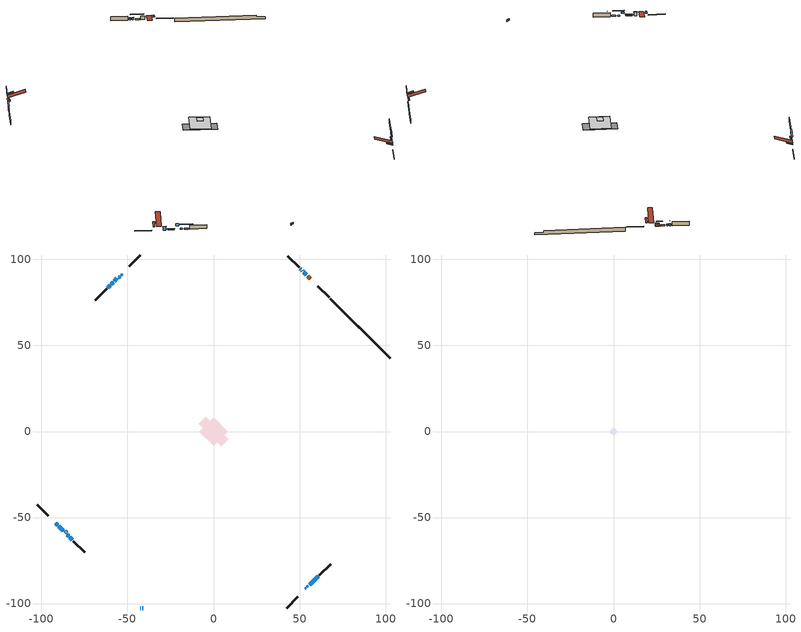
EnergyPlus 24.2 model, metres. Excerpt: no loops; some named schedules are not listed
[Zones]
conditioned space
 floor adiabatic (AdiabaticFloorConstruction): -8.23,0 0,8.23 8.23,0 0,-8.23 z0.61
 floor foundation (Slab1 construction): -8.69,4.48 -4.48,8.69 8.69,-4.48 4.48,-8.69 z-1.83
 wall outside (RimJoist1 construction): 42.49,-102.57 49.01,-96.05 / -102.57,-42.49 -96.05,-49.01 / -42.49,102.57 -49.01,96.05 / 67.14,77.92 60.62,84.44 z0.61:0.91
 wall outside (AdiabaticWallConstruction 1): 56.22,88.84 54.7,90.36 z0.61:2.64
 wall outside (AdiabaticWallConstruction): -42.49,-102.57 -42.37,-102.57 / -41.44,-102.57 -40.7,-102.57 z0.61:1.83; -91.65,-53.41 -90.53,-54.52 z0.61:2.74; -89.88,-55.18 -87.4,-57.66 z0.61:1.17; 54.04,91.02 52.53,92.53 / -56.14,88.92 -57.65,87.41 / -84.97,-60.09 -84.21,-60.84 / -83.56,-61.5 -82.05,-63.01 z0.61:1.37; 51.88,93.18 51.44,93.62 / 50.79,94.27 50.35,94.7 z0.61:1.63; -58.3,86.76 -59.38,85.68 z0.61:2.29; -60.04,85.02 -61.47,83.59 z0.61:2.08; 55.85,-89.2 60.81,-84.24 z0.61:2.69
 wall outside (Wall1 construction): 61.47,-83.59 68.03,-77.03 / -81.39,-63.67 -74.84,-70.22 / -62.13,82.93 -68.68,76.37 / 49.7,95.36 43.14,101.91 z0.61:3.05
 wall foundation (FoundationWall1 construction): 67.8,77.26,-1.83 67.8,77.26,0.61 99.09,45.96,0.61 99.09,45.96,-0.55 102.57,42.49,-0.55 102.57,42.49,-1.83
 window (WindowConstruction 7): -42.49,-102.57 -42.37,-102.57 z0.61:1.83
 window (WindowConstruction 5): -91.65,-53.41 -90.53,-54.52 z0.61:2.74
 window (WindowConstruction 6): -89.88,-55.18 -87.4,-57.66 z0.61:1.17
 window (WindowConstruction 8): -41.44,-102.57 -40.7,-102.57 z0.61:1.83
 window (WindowConstruction 9): 54.04,91.02 52.53,92.53 z0.61:1.37
 window (WindowConstruction 10): -56.14,88.92 -57.65,87.41 z0.61:1.37
 window (WindowConstruction 11): -84.97,-60.09 -84.21,-60.84 z0.61:1.37
 window (WindowConstruction 12): -83.56,-61.5 -82.05,-63.01 z0.61:1.37
 window (WindowConstruction): 51.87,93.18 51.44,93.61 z0.61:1.62
 window (WindowConstruction 1): 50.79,94.27 50.36,94.7 z0.61:1.62
 window (WindowConstruction 2): -58.3,86.76 -59.38,85.68 z0.61:2.29
 window (WindowConstruction 3): -60.04,85.02 -61.47,83.59 z0.61:2.08
 window (WindowConstruction 4): 55.85,-89.2 60.81,-84.24 z0.61:2.69
 door (Door): 56.22,88.84 54.7,90.36 z0.61:2.64
 ceiling adiabatic (AdiabaticFloorConstruction): 0,-8.23 8.23,0 0,8.23 -8.23,0 z0.61
 roof outside (Roof2 construction): 52.75,-92.31,3.05 45.88,-85.43,6.29 44.07,-87.24,6.29 50.94,-94.12,3.05; -92.31,-52.75,3.05 -85.43,-45.88,6.29 -87.24,-44.07,6.29 -94.12,-50.94,3.05; -52.75,92.31,3.05 -45.88,85.43,6.29 -44.07,87.24,6.29 -50.94,94.12,3.05; 56.88,88.18,3.05 50,81.31,6.29 51.81,79.5,6.29 58.69,86.37,3.05
 roof outside (AdiabaticRoofConstruction): -54.03,91.03,3.05 -53.44,90.43,3.33 -52.82,91.06,3.33 -53.41,91.65,3.05; -55.48,89.58,3.05 -54.73,88.83,3.4 -53.94,89.62,3.4 -54.69,90.37,3.05; 53.95,-91.11,3.05 53.44,-90.6,3.29 52.9,-91.14,3.29 53.41,-91.65,3.05; 55.2,-89.86,3.05 54.63,-89.3,3.31 54.04,-89.89,3.31 54.6,-90.46,3.05; -85.63,-59.43,3.05 -84.56,-58.37,3.55 -85.68,-57.25,3.55 -86.74,-58.31,3.05
 skylight (SkylightConstruction): -54.03,91.03,3.05 -53.44,90.44,3.33 -52.82,91.06,3.33 -53.41,91.65,3.05
 skylight (SkylightConstruction 1): -55.48,89.58,3.05 -54.73,88.83,3.4 -53.94,89.62,3.4 -54.69,90.37,3.05
 skylight (SkylightConstruction 2): 53.95,-91.11,3.05 53.44,-90.6,3.29 52.9,-91.14,3.29 53.41,-91.65,3.05
 skylight (SkylightConstruction 3): 55.2,-89.86,3.05 54.63,-89.3,3.31 54.04,-89.89,3.31 54.6,-90.45,3.05
 skylight (SkylightConstruction 4): -85.63,-59.43,3.05 -84.56,-58.37,3.55 -85.68,-57.25,3.55 -86.74,-58.31,3.05
attic - vented
 floor to conditioned space (Floor1 construction Reversed): -2.42,0 0,2.42 2.42,0 0,-2.42 z3.05
 roof outside (Roof1 construction): 50.28,-94.77,3.05 47.93,-92.42,4.16 47.3,-93.04,4.16 49.66,-95.4,3.05; -94.77,-50.28,3.05 -92.42,-47.93,4.16 -93.04,-47.3,4.16 -95.4,-49.66,3.05; -50.28,94.77,3.05 -47.93,92.42,4.16 -47.3,93.04,4.16 -49.66,95.4,3.05; 59.34,85.71,3.05 56.99,83.36,4.16 57.61,82.73,4.16 59.97,85.09,3.05
shading: -90.39,-54.67 -91.79,-53.27 -92.08,-53.56 -90.68,-54.96 z2.94; -87.26,-57.8 -90.02,-55.04 -90.31,-55.33 -87.55,-58.09 z1.37; 50.67,94.39 55.91,89.15 56.2,89.44 50.96,94.68 z4.01; -59.51,85.55 -54.27,90.79 -54.56,91.08 -59.8,85.84 z4.01; -82.35,-62.71 -86.83,-58.22 -87.13,-58.51 -82.64,-63 z4.01; -80.18,-64.88 -85.42,-59.63 -85.71,-59.93 -80.47,-65.17 z4.01; 51.3,93.76 52.02,93.04 52.31,93.33 51.59,94.05 z1.83; 50.21,94.84 50.93,94.13 51.22,94.42 50.5,95.14 z1.83; -59.52,85.54 -58.16,86.9 -58.45,87.19 -59.81,85.83 z2.49; -61.61,83.44 -59.89,85.16 -60.19,85.45 -61.91,83.73 z2.28; 60.96,-84.1 55.71,-89.35 56,-89.64 61.25,-84.39 z2.89
[Building]
Building 1: Terrain=Suburbs
[Site:Location]
Edmonton Intl AP_AB: Latitude {deg}=53.31; Longitude {deg}=-113.58; Time Zone {hr}=-7; Elevation {m}=723; Keep Site Location Information=Yes
[Site:GroundTemperature:Shallow]
-1.56185, -3.61833, -3.78302, -2.80711, 1.11059, 5.01004, 8.39065, 10.5322, 10.7141, 8.97234, 5.67794, 1.89811
[Site:WaterMainsTemperature]
Calculation Method=Schedule; Temperature Schedule=mains temperature schedule
[Material] Roughness=Rough; Thermal Absorptance=0.9
Name | Thickness {m} | Conductivity {W/m-K} | Density {kg/m3} | Specific Heat {J/kg-K} | Solar Absorptance | Visible Absorptance
asphalt or fiberglass shingles | 0.00635 | 0.162714 | 1121.4 | 1465.45 | 0.4 | 0.4
asphalt or fiberglass shingles 1 | 0.00635 | 0.162714 | 1121.4 | 1465.45 | 0.7 | 0.7
ceiling loosefill ins | 0.169333 | 0.0480833 | 16.02 | 1046.75 | 0.7 | 0.7
ceiling stud and cavity | 0.1397 | 0.227979 | 65.682 | 1177.47 | 0.7 | 0.7
concrete 4.0 in. | 0.1016 | 1.803125 | 2242.8 | 837.4 | 0.7 | 0.7
concrete 8.0 in. | 0.2032 | 1.803125 | 2242.8 | 837.4 | 0.7 | 0.7
door material | 0.04445 | 0.188738 | 512.64 | 1214.23 | 0.7 | 0.7
exterior vertical ins | 0.0460229 | 0.029427 | 32.04 | 1214.23 | 0.7 | 0.7
floor covering | 0.0127 | 0.0433444 | 54.468 | 1339.84 | 0.6 | 0.6
floor rigid ins; roof rigid ins 1; wall rigid ins | 0.512978 | 0.029427 | 32.04 | 1214.23 | 0.7 | 0.7
floor stud and cavity | 0.1397 | 1.75129 | 37.0049 | 1207.88 | 0.7 | 0.7
furniture material conditioned space 1 | 0.1524 | 0.115458 | 640.8 | 1214.23 | 0.6 | 0.6
gypsum board | 0.0127 | 0.160291 | 801 | 837.4 | 0.6 | 0.6
gypsum board 1 | 0.0127 | 0.160291 | 801 | 837.4 | 0.7 | 0.7
osb sheathing 0.5 in. | 0.0127 | 0.115458 | 512.64 | 1214.23 | 0.7 | 0.7
osb sheathing 0.75 in. | 0.01905 | 0.115458 | 512.64 | 1214.23 | 0.7 | 0.7
rim joist stud and cavity | 0.0508 | 0.312044 | 50.32683 | 1063.81 | 0.6 | 0.6
roof rigid ins | 0.051816 | 0.029427 | 32.04 | 1214.23 | 0.7 | 0.7
roof stud and cavity | 0.2032 | 0.170512 | 78.34581 | 1123.46 | 0.7 | 0.7
roof stud and cavity 1 | 0.18415 | 1.78685 | 37.0049 | 1207.88 | 0.6 | 0.6
wall stud and cavity | 0.1397 | 0.0999226 | 139.0536 | 1170.24 | 0.7 | 0.7
wall stud and cavity 1 | 0.0889 | 0.380278 | 52.3479 | 1209.89 | 0.7 | 0.7
wall stud and cavity 2 | 0.0889 | 0.391764 | 83.0341 | 1211.67 | 0.7 | 0.7
wood siding | 0.0254 | 0.102417 | 544.68 | 1172.36 | 0.4 | 0.4
wood siding 1; wood siding 2; wood siding 3 | 0.0254 | 0.102417 | 544.68 | 1172.36 | 0.7 | 0.7
[WindowMaterial:SimpleGlazingSystem]
Name | U-Factor {W/m2-K} | Solar Heat Gain Coefficient
SkylightMaterial | 2.72499 | 0.5101
SkylightMaterial 1 | 2.7286 | 0.5885
SkylightMaterial 2 | 2.71872 | 0.5153
SkylightMaterial 3 | 2.72232 | 0.5297
WindowMaterial | 2.518193 | 0.27
WindowMaterial 1 | 4.44815 | 0.52
WindowMaterial 10 | 2.68399 | 0.48
WindowMaterial 11 | 2.48526 | 0.27
WindowMaterial 2 | 1.71816 | 0.54
WindowMaterial 3 | 3.886591 | 0.56
WindowMaterial 4 | 2.65674 | 0.58
WindowMaterial 5 | 2.65901 | 0.57
WindowMaterial 6 | 2.07247 | 0.43
WindowMaterial 7 | 3.193875 | 0.34
WindowMaterial 8 | 3.310274 | 0.62
WindowMaterial 9 | 4.47029 | 0.53
[Construction]
AdiabaticFloorConstruction: floor stud and cavity, floor rigid ins, osb sheathing 0.75 in., floor covering
AdiabaticRoofConstruction: asphalt or fiberglass shingles 1, roof rigid ins 1, osb sheathing 0.75 in., roof stud and cavity 1
AdiabaticWallConstruction: wood siding 2, wall rigid ins, wall stud and cavity 1, gypsum board
AdiabaticWallConstruction 1: wood siding 3, wall rigid ins, wall stud and cavity 1, gypsum board
Door: door material
Floor1 construction Reversed: gypsum board, ceiling stud and cavity, ceiling loosefill ins
FoundationWall1 construction: concrete 8.0 in., gypsum board 1
furniture construction conditioned space 1: furniture material conditioned space 1
PartitionWallConstruction: gypsum board, wall stud and cavity 2, gypsum board
RimJoist1 construction: wood siding 1, rim joist stud and cavity
Roof1 construction: asphalt or fiberglass shingles
Roof2 construction: asphalt or fiberglass shingles, roof rigid ins, osb sheathing 0.75 in., roof stud and cavity, gypsum board
SkylightConstruction: SkylightMaterial
SkylightConstruction 1; SkylightConstruction 4: SkylightMaterial 1
SkylightConstruction 2: SkylightMaterial 2
SkylightConstruction 3: SkylightMaterial 3
Slab1 construction: concrete 4.0 in.
Wall1 construction: wood siding, osb sheathing 0.5 in., wall stud and cavity, gypsum board
WindowConstruction: WindowMaterial
WindowConstruction 1: WindowMaterial 1
WindowConstruction 10: WindowMaterial 10
WindowConstruction 11; WindowConstruction 9: WindowMaterial 9
WindowConstruction 12: WindowMaterial 11
WindowConstruction 2: WindowMaterial 2
WindowConstruction 3: WindowMaterial 3
WindowConstruction 4: WindowMaterial 4
WindowConstruction 5: WindowMaterial 5
WindowConstruction 6: WindowMaterial 6
WindowConstruction 7: WindowMaterial 7
WindowConstruction 8: WindowMaterial 8
[Zone] Multiplier=1; Part of Total Floor Area=Yes
Name | Volume {m3}
attic - vented | 2.11466
conditioned space | 633.4
[Space]
Name | Zone | Volume {m3}
attic - vented 1 | attic - vented | 2.11466
conditioned space 1 | conditioned space | 633.4
[ZoneInfiltration:EffectiveLeakageArea]
infil attic - vented 1: Zone or Space=attic - vented 1; Schedule=Always On Discrete; Effective Air Leakage Area {cm2}=407.652; Stack Coefficient=7.72906e-05; Wind Coefficient=5.93996e-06
[ZoneMixing]
whole house fan mix: Zone or Space=attic - vented; Schedule=Always On Continuous; Design Flow Rate Calculation Method=Flow/Zone; Design Flow Rate {m3/s}=0; Source Zone or Space=conditioned space
[SurfaceProperty:ExposedFoundationPerimeter]
Slab1: Exposed Perimeter Calculation Method=TotalExposedPerimeter; Total Exposed Perimeter {m}=49.176
[InternalMass] Zone or ZoneList=conditioned space; Space or SpaceList=conditioned space 1
Name | Construction | Surface Area {m2}
furniture mass conditioned space 1 | furniture construction conditioned space 1 | 98.576
partition wall mass | PartitionWallConstruction | 246.44
[Lights]
interior lighting: Zone or ZoneList or Space or SpaceList=conditioned space 1; Schedule=interior lighting schedule; Design Level Calculation Method=LightingLevel; Lighting Level {W}=343.2; Return Air Fraction=0; Fraction Radiant=0.6; Fraction Visible=0.2; Fraction Replaceable=1
[People]
occupants: Zone or ZoneList or Space or SpaceList=conditioned space 1; Number of People Schedule=occupants schedule; Number of People Calculation Method=People; Number of People=3; Fraction Radiant=0.314171; Sensible Heat Fraction=0.56303; Activity Level Schedule=occupants activity schedule; Carbon Dioxide Generation Rate {m3/s-W}=0; Enable ASHRAE 55 Comfort Warnings=No; Mean Radiant Temperature Calculation Type=EnclosureAveraged
[ElectricEquipment] Zone or ZoneList or Space or SpaceList=conditioned space 1; Design Level Calculation Method=EquipmentLevel
Name | Schedule | Design Level {W} | Fraction Latent | Fraction Radiant | Fraction Lost
clothes dryer | clothes dryer schedule | 140.772 | 0.015 | 0.081 | 0.85
clothes washer | clothes washer schedule | 32.1985 | 0.03 | 0.162 | 0.7
cooking range | cooking range schedule | 215.147 | 0.08 | 0.432 | 0.2
dishwasher | dishwasher schedule | 66.8632 | 0.3 | 0.18 | 0.4
fridge | fridge schedule | 72.9452 | 0 | 0.6 | 0
mech vent bath fan 0 | mech vent bath fan 0 schedule | 50.2 | 0 | 0 | 1
mech vent bath fan 1 | mech vent bath fan 1 schedule | 50.2 | 0 | 0 | 1
mech vent house fan | mech vent house fan schedule | 0 | 0 | 0 | 1
mech vent house fan cfis | mech vent house fan cfis schedule | 0 | 0 | 0 | 0
mech vent range fan 0 | mech vent range fan 0 schedule | 57 | 0 | 0 | 1
misc plug loads | misc plug loads schedule | 494.7 | 0.045 | 0.513 | 0.1
whole house fan | Always On Discrete | 0 | 0 | 0 | 1
[OtherEquipment] Zone or ZoneList or Space or SpaceList=conditioned space 1; Design Level Calculation Method=EquipmentLevel
Name | Fuel Type | Schedule | Design Level {W} | Fraction Latent | Fraction Radiant | Fraction Lost
clothes dryer 1 | Electricity | clothes dryer schedule | 0 | 0.015 | 0.081 | 0.85
cooking range 1 | Electricity | cooking range schedule | 0 | 0.08 | 0.432 | 0.2
general water use latent | None | general water use schedule | 62.594 | 1 | 0 | 0
general water use sensible | None | general water use schedule | -61.6891 | 0 | 0.6 | 0
mech vent house fan latent load | None | Always On Discrete | 0 | 1 | 0 | 0
mech vent house fan sensible load | None | Always On Discrete | 0 | 0 | 0 | 0
water heater energy adjustment1 | NaturalGas | Always On Discrete | 0.01 | 0 | 0 | 1
[ZoneInfiltration:DesignFlowRate] Zone or ZoneList or Space or SpaceList=conditioned space 1; Schedule=Always On Discrete; Design Flow Rate Calculation Method=Flow/Zone; Design Flow Rate {m3/s}=0
infil flow; natural vent flow; whole house fan flow
[Foundation:Kiva]
Foundation Kiva 1: Initial Indoor Air Temperature {C}=18; Wall Height Above Grade {m}=0.609996; Wall Depth Below Slab {m}=0.2032; Custom Block Material Name 1=exterior vertical ins; Custom Block Depth 1 {m}=2.43998; Custom Block X Position 1 {m}=0.2159; Custom Block Z Position 1 {m}=0
[Foundation:Kiva:Settings]
Soil Conductivity {W/m-K}=0.849921; Soil Density {kg/m3}=1842.3; Soil Specific Heat {J/kg-K}=418.7; Ground Solar Absorptivity=0.9; Ground Thermal Absorptivity=0.9; Ground Surface Roughness {m}=0.03; Far-Field Width {m}=40; Deep-Ground Boundary Condition=ZeroFlux; Deep-Ground Depth {m}=40; Minimum Cell Dimension {m}=0.2; Maximum Cell Growth Coefficient=3; Simulation Timestep=Timestep
[Exterior:Lights]
exterior lighting: Schedule=exterior lighting schedule; Design Level {W}=75.6
[Schedule:Constant]
Name | Hourly Value
Always On Continuous; mech vent house fan schedule; mech vent house fan cfis schedule; Always On Discrete | 1
occupants activity schedule | 117.228
fridge schedule | 0
[Schedule:Week:Daily]
interior lighting schedule Week Rule - Jan1-Jan27: interior lighting schedule day, interior lighting schedule day, interior lighting schedule day, interior lighting schedule day, interior lighting schedule day, interior lighting schedule day, interior lighting schedule day, interior lighting schedule default day, interior lighting schedule default day, interior lighting schedule default day, interior lighting schedule default day, interior lighting schedule default day
interior lighting schedule Week Rule - Jan28-Feb3: interior lighting schedule day, interior lighting schedule day, interior lighting schedule day, interior lighting schedule day, interior lighting schedule day 1, interior lighting schedule day 1, interior lighting schedule day 1, interior lighting schedule default day, interior lighting schedule default day, interior lighting schedule default day, interior lighting schedule default day, interior lighting schedule default day
interior lighting schedule Week Rule - Feb4-Feb24: interior lighting schedule day 1, interior lighting schedule day 1, interior lighting schedule day 1, interior lighting schedule day 1, interior lighting schedule day 1, interior lighting schedule day 1, interior lighting schedule day 1, interior lighting schedule default day, interior lighting schedule default day, interior lighting schedule default day, interior lighting schedule default day, interior lighting schedule default day
interior lighting schedule Week Rule - Feb25-Mar3: interior lighting schedule day 1, interior lighting schedule day 1, interior lighting schedule day 1, interior lighting schedule day 1, interior lighting schedule day 2, interior lighting schedule day 2, interior lighting schedule day 2, interior lighting schedule default day, interior lighting schedule default day, interior lighting schedule default day, interior lighting schedule default day, interior lighting schedule default day
interior lighting schedule Week Rule - Mar4-Mar31: interior lighting schedule day 2, interior lighting schedule day 2, interior lighting schedule day 2, interior lighting schedule day 2, interior lighting schedule day 2, interior lighting schedule day 2, interior lighting schedule day 2, interior lighting schedule default day, interior lighting schedule default day, interior lighting schedule default day, interior lighting schedule default day, interior lighting schedule default day
interior lighting schedule Week Rule - Apr1-Apr28: interior lighting schedule day 3, interior lighting schedule day 3, interior lighting schedule day 3, interior lighting schedule day 3, interior lighting schedule day 3, interior lighting schedule day 3, interior lighting schedule day 3, interior lighting schedule default day, interior lighting schedule default day, interior lighting schedule default day, interior lighting schedule default day, interior lighting schedule default day
interior lighting schedule Week Rule - Apr29-May5: interior lighting schedule day 3, interior lighting schedule day 3, interior lighting schedule day 4, interior lighting schedule day 4, interior lighting schedule day 4, interior lighting schedule day 4, interior lighting schedule day 4, interior lighting schedule default day, interior lighting schedule default day, interior lighting schedule default day, interior lighting schedule default day, interior lighting schedule default day
interior lighting schedule Week Rule - May6-May26: interior lighting schedule day 4, interior lighting schedule day 4, interior lighting schedule day 4, interior lighting schedule day 4, interior lighting schedule day 4, interior lighting schedule day 4, interior lighting schedule day 4, interior lighting schedule default day, interior lighting schedule default day, interior lighting schedule default day, interior lighting schedule default day, interior lighting schedule default day
interior lighting schedule Week Rule - May27-Jun2: interior lighting schedule day 4, interior lighting schedule day 4, interior lighting schedule day 4, interior lighting schedule day 4, interior lighting schedule day 4, interior lighting schedule day 5, interior lighting schedule day 5, interior lighting schedule default day, interior lighting schedule default day, interior lighting schedule default day, interior lighting schedule default day, interior lighting schedule default day
interior lighting schedule Week Rule - Jun3-Jun30: interior lighting schedule day 5, interior lighting schedule day 5, interior lighting schedule day 5, interior lighting schedule day 5, interior lighting schedule day 5, interior lighting schedule day 5, interior lighting schedule day 5, interior lighting schedule default day, interior lighting schedule default day, interior lighting schedule default day, interior lighting schedule default day, interior lighting schedule default day
interior lighting schedule Week Rule - Jul1-Jul28: interior lighting schedule day 6, interior lighting schedule day 6, interior lighting schedule day 6, interior lighting schedule day 6, interior lighting schedule day 6, interior lighting schedule day 6, interior lighting schedule day 6, interior lighting schedule default day, interior lighting schedule default day, interior lighting schedule default day, interior lighting schedule default day, interior lighting schedule default day
interior lighting schedule Week Rule - Jul29-Aug4: interior lighting schedule day 6, interior lighting schedule day 6, interior lighting schedule day 6, interior lighting schedule day 7, interior lighting schedule day 7, interior lighting schedule day 7, interior lighting schedule day 7, interior lighting schedule default day, interior lighting schedule default day, interior lighting schedule default day, interior lighting schedule default day, interior lighting schedule default day
interior lighting schedule Week Rule - Aug5-Aug25: interior lighting schedule day 7, interior lighting schedule day 7, interior lighting schedule day 7, interior lighting schedule day 7, interior lighting schedule day 7, interior lighting schedule day 7, interior lighting schedule day 7, interior lighting schedule default day, interior lighting schedule default day, interior lighting schedule default day, interior lighting schedule default day, interior lighting schedule default day
interior lighting schedule Week Rule - Aug26-Sep1: interior lighting schedule day 7, interior lighting schedule day 7, interior lighting schedule day 7, interior lighting schedule day 7, interior lighting schedule day 7, interior lighting schedule day 7, interior lighting schedule day 8, interior lighting schedule default day, interior lighting schedule default day, interior lighting schedule default day, interior lighting schedule default day, interior lighting schedule default day
interior lighting schedule Week Rule - Sep2-Sep29: interior lighting schedule day 8, interior lighting schedule day 8, interior lighting schedule day 8, interior lighting schedule day 8, interior lighting schedule day 8, interior lighting schedule day 8, interior lighting schedule day 8, interior lighting schedule default day, interior lighting schedule default day, interior lighting schedule default day, interior lighting schedule default day, interior lighting schedule default day
interior lighting schedule Week Rule - Sep30-Oct6: interior lighting schedule day 8, interior lighting schedule day 9, interior lighting schedule day 9, interior lighting schedule day 9, interior lighting schedule day 9, interior lighting schedule day 9, interior lighting schedule day 9, interior lighting schedule default day, interior lighting schedule default day, interior lighting schedule default day, interior lighting schedule default day, interior lighting schedule default day
interior lighting schedule Week Rule - Oct7-Oct27: interior lighting schedule day 9, interior lighting schedule day 9, interior lighting schedule day 9, interior lighting schedule day 9, interior lighting schedule day 9, interior lighting schedule day 9, interior lighting schedule day 9, interior lighting schedule default day, interior lighting schedule default day, interior lighting schedule default day, interior lighting schedule default day, interior lighting schedule default day
interior lighting schedule Week Rule - Oct28-Nov3: interior lighting schedule day 9, interior lighting schedule day 9, interior lighting schedule day 9, interior lighting schedule day 9, interior lighting schedule day 10, interior lighting schedule day 10, interior lighting schedule day 10, interior lighting schedule default day, interior lighting schedule default day, interior lighting schedule default day, interior lighting schedule default day, interior lighting schedule default day
interior lighting schedule Week Rule - Nov4-Nov24: interior lighting schedule day 10, interior lighting schedule day 10, interior lighting schedule day 10, interior lighting schedule day 10, interior lighting schedule day 10, interior lighting schedule day 10, interior lighting schedule day 10, interior lighting schedule default day, interior lighting schedule default day, interior lighting schedule default day, interior lighting schedule default day, interior lighting schedule default day
interior lighting schedule Week Rule - Nov25-Dec1: interior lighting schedule day 10, interior lighting schedule day 10, interior lighting schedule day 10, interior lighting schedule day 10, interior lighting schedule day 10, interior lighting schedule day 10, interior lighting schedule day 11, interior lighting schedule default day, interior lighting schedule default day, interior lighting schedule default day, interior lighting schedule default day, interior lighting schedule default day
interior lighting schedule Week Rule - Dec2-Dec31: interior lighting schedule day 11, interior lighting schedule day 11, interior lighting schedule day 11, interior lighting schedule day 11, interior lighting schedule day 11, interior lighting schedule day 11, interior lighting schedule day 11, interior lighting schedule default day, interior lighting schedule default day, interior lighting schedule default day, interior lighting schedule default day, interior lighting schedule default day
occupants schedule Week Rule - Jan1-Dec31: occupants schedule day, occupants schedule day, occupants schedule day, occupants schedule day, occupants schedule day, occupants schedule day, occupants schedule day, occupants schedule default day, occupants schedule default day, occupants schedule default day, occupants schedule default day, occupants schedule default day
clothes dryer schedule Week Rule - Jan1-Dec31: clothes dryer schedule day, clothes dryer schedule day, clothes dryer schedule day, clothes dryer schedule day, clothes dryer schedule day, clothes dryer schedule day, clothes dryer schedule day, clothes dryer schedule default day, clothes dryer schedule default day, clothes dryer schedule default day, clothes dryer schedule default day, clothes dryer schedule default day
clothes washer schedule Week Rule - Jan1-Dec31: clothes washer schedule day, clothes washer schedule day, clothes washer schedule day, clothes washer schedule day, clothes washer schedule day, clothes washer schedule day, clothes washer schedule day, clothes washer schedule default day, clothes washer schedule default day, clothes washer schedule default day, clothes washer schedule default day, clothes washer schedule default day
cooking range schedule Week Rule - Jan1-Dec31: cooking range schedule day, cooking range schedule day, cooking range schedule day, cooking range schedule day, cooking range schedule day, cooking range schedule day, cooking range schedule day, cooking range schedule default day, cooking range schedule default day, cooking range schedule default day, cooking range schedule default day, cooking range schedule default day
dishwasher schedule Week Rule - Jan1-Dec31: dishwasher schedule day, dishwasher schedule day, dishwasher schedule day, dishwasher schedule day, dishwasher schedule day, dishwasher schedule day, dishwasher schedule day, dishwasher schedule default day, dishwasher schedule default day, dishwasher schedule default day, dishwasher schedule default day, dishwasher schedule default day
mech vent bath fan 0 schedule Week Rule - Jan1-Dec31: mech vent bath fan 0 schedule day, mech vent bath fan 0 schedule day, mech vent bath fan 0 schedule day, mech vent bath fan 0 schedule day, mech vent bath fan 0 schedule day, mech vent bath fan 0 schedule day, mech vent bath fan 0 schedule day, mech vent bath fan 0 schedule default day, mech vent bath fan 0 schedule default day, mech vent bath fan 0 schedule default day, mech vent bath fan 0 schedule default day, mech vent bath fan 0 schedule default day
mech vent bath fan 1 schedule Week Rule - Jan1-Dec31: mech vent bath fan 1 schedule day, mech vent bath fan 1 schedule day, mech vent bath fan 1 schedule day, mech vent bath fan 1 schedule day, mech vent bath fan 1 schedule day, mech vent bath fan 1 schedule day, mech vent bath fan 1 schedule day, mech vent bath fan 1 schedule default day, mech vent bath fan 1 schedule default day, mech vent bath fan 1 schedule default day, mech vent bath fan 1 schedule default day, mech vent bath fan 1 schedule default day
mech vent range fan 0 schedule Week Rule - Jan1-Dec31: mech vent range fan 0 schedule day, mech vent range fan 0 schedule day, mech vent range fan 0 schedule day, mech vent range fan 0 schedule day, mech vent range fan 0 schedule day, mech vent range fan 0 schedule day, mech vent range fan 0 schedule day, mech vent range fan 0 schedule default day, mech vent range fan 0 schedule default day, mech vent range fan 0 schedule default day, mech vent range fan 0 schedule default day, mech vent range fan 0 schedule default day
misc plug loads schedule Week Rule - Jan1-Dec31: misc plug loads schedule day, misc plug loads schedule day, misc plug loads schedule day, misc plug loads schedule day, misc plug loads schedule day, misc plug loads schedule day, misc plug loads schedule day, misc plug loads schedule default day, misc plug loads schedule default day, misc plug loads schedule default day, misc plug loads schedule default day, misc plug loads schedule default day
general water use schedule Week Rule - Jan1-Dec31: general water use schedule day, general water use schedule day, general water use schedule day, general water use schedule day, general water use schedule day, general water use schedule day, general water use schedule day, general water use schedule default day, general water use schedule default day, general water use schedule default day, general water use schedule default day, general water use schedule default day
exterior lighting schedule Week Rule - Jan1-Jan27: exterior lighting schedule day, exterior lighting schedule day, exterior lighting schedule day, exterior lighting schedule day, exterior lighting schedule day, exterior lighting schedule day, exterior lighting schedule day, exterior lighting schedule default day, exterior lighting schedule default day, exterior lighting schedule default day, exterior lighting schedule default day, exterior lighting schedule default day
exterior lighting schedule Week Rule - Jan28-Feb3: exterior lighting schedule day, exterior lighting schedule day, exterior lighting schedule day, exterior lighting schedule day, exterior lighting schedule day 1, exterior lighting schedule day 1, exterior lighting schedule day 1, exterior lighting schedule default day, exterior lighting schedule default day, exterior lighting schedule default day, exterior lighting schedule default day, exterior lighting schedule default day
exterior lighting schedule Week Rule - Feb4-Feb24: exterior lighting schedule day 1, exterior lighting schedule day 1, exterior lighting schedule day 1, exterior lighting schedule day 1, exterior lighting schedule day 1, exterior lighting schedule day 1, exterior lighting schedule day 1, exterior lighting schedule default day, exterior lighting schedule default day, exterior lighting schedule default day, exterior lighting schedule default day, exterior lighting schedule default day
exterior lighting schedule Week Rule - Feb25-Mar3: exterior lighting schedule day 1, exterior lighting schedule day 1, exterior lighting schedule day 1, exterior lighting schedule day 1, exterior lighting schedule day 2, exterior lighting schedule day 2, exterior lighting schedule day 2, exterior lighting schedule default day, exterior lighting schedule default day, exterior lighting schedule default day, exterior lighting schedule default day, exterior lighting schedule default day
exterior lighting schedule Week Rule - Mar4-Mar31: exterior lighting schedule day 2, exterior lighting schedule day 2, exterior lighting schedule day 2, exterior lighting schedule day 2, exterior lighting schedule day 2, exterior lighting schedule day 2, exterior lighting schedule day 2, exterior lighting schedule default day, exterior lighting schedule default day, exterior lighting schedule default day, exterior lighting schedule default day, exterior lighting schedule default day
exterior lighting schedule Week Rule - Apr1-Apr28: exterior lighting schedule day 3, exterior lighting schedule day 3, exterior lighting schedule day 3, exterior lighting schedule day 3, exterior lighting schedule day 3, exterior lighting schedule day 3, exterior lighting schedule day 3, exterior lighting schedule default day, exterior lighting schedule default day, exterior lighting schedule default day, exterior lighting schedule default day, exterior lighting schedule default day
exterior lighting schedule Week Rule - Apr29-May5: exterior lighting schedule day 3, exterior lighting schedule day 3, exterior lighting schedule day 4, exterior lighting schedule day 4, exterior lighting schedule day 4, exterior lighting schedule day 4, exterior lighting schedule day 4, exterior lighting schedule default day, exterior lighting schedule default day, exterior lighting schedule default day, exterior lighting schedule default day, exterior lighting schedule default day
exterior lighting schedule Week Rule - May6-May26: exterior lighting schedule day 4, exterior lighting schedule day 4, exterior lighting schedule day 4, exterior lighting schedule day 4, exterior lighting schedule day 4, exterior lighting schedule day 4, exterior lighting schedule day 4, exterior lighting schedule default day, exterior lighting schedule default day, exterior lighting schedule default day, exterior lighting schedule default day, exterior lighting schedule default day
exterior lighting schedule Week Rule - May27-Jun2: exterior lighting schedule day 4, exterior lighting schedule day 4, exterior lighting schedule day 4, exterior lighting schedule day 4, exterior lighting schedule day 4, exterior lighting schedule day 5, exterior lighting schedule day 5, exterior lighting schedule default day, exterior lighting schedule default day, exterior lighting schedule default day, exterior lighting schedule default day, exterior lighting schedule default day
exterior lighting schedule Week Rule - Jun3-Jun30: exterior lighting schedule day 5, exterior lighting schedule day 5, exterior lighting schedule day 5, exterior lighting schedule day 5, exterior lighting schedule day 5, exterior lighting schedule day 5, exterior lighting schedule day 5, exterior lighting schedule default day, exterior lighting schedule default day, exterior lighting schedule default day, exterior lighting schedule default day, exterior lighting schedule default day
exterior lighting schedule Week Rule - Jul1-Jul28: exterior lighting schedule day 6, exterior lighting schedule day 6, exterior lighting schedule day 6, exterior lighting schedule day 6, exterior lighting schedule day 6, exterior lighting schedule day 6, exterior lighting schedule day 6, exterior lighting schedule default day, exterior lighting schedule default day, exterior lighting schedule default day, exterior lighting schedule default day, exterior lighting schedule default day
[Schedule:Year]
interior lighting schedule: interior lighting schedule Week Rule - Jan1-Jan27, 1, 1, 1, 27, interior lighting schedule Week Rule - Jan28-Feb3, 1, 28, 2, 3, interior lighting schedule Week Rule - Feb4-Feb24, 2, 4, 2, 24, interior lighting schedule Week Rule - Feb25-Mar3, 2, 25, 3, 3, interior lighting schedule Week Rule - Mar4-Mar31, 3, 4, 3, 31, interior lighting schedule Week Rule - Apr1-Apr28, 4, 1, 4, 28, interior lighting schedule Week Rule - Apr29-May5, 4, 29, 5, 5, interior lighting schedule Week Rule - May6-May26, 5, 6, 5, 26, interior lighting schedule Week Rule - May27-Jun2, 5, 27, 6, 2, interior lighting schedule Week Rule - Jun3-Jun30, 6, 3, 6, 30, interior lighting schedule Week Rule - Jul1-Jul28, 7, 1, 7, 28, interior lighting schedule Week Rule - Jul29-Aug4, 7, 29, 8, 4, interior lighting schedule Week Rule - Aug5-Aug25, 8, 5, 8, 25, interior lighting schedule Week Rule - Aug26-Sep1, 8, 26, 9, 1, interior lighting schedule Week Rule - Sep2-Sep29, 9, 2, 9, 29, interior lighting schedule Week Rule - Sep30-Oct6, 9, 30, 10, 6, interior lighting schedule Week Rule - Oct7-Oct27, 10, 7, 10, 27, interior lighting schedule Week Rule - Oct28-Nov3, 10, 28, 11, 3, interior lighting schedule Week Rule - Nov4-Nov24, 11, 4, 11, 24, interior lighting schedule Week Rule - Nov25-Dec1, 11, 25, 12, 1, interior lighting schedule Week Rule - Dec2-Dec31, 12, 2, 12, 31
occupants schedule: occupants schedule Week Rule - Jan1-Dec31, 1, 1, 12, 31
clothes dryer schedule: clothes dryer schedule Week Rule - Jan1-Dec31, 1, 1, 12, 31
clothes washer schedule: clothes washer schedule Week Rule - Jan1-Dec31, 1, 1, 12, 31
cooking range schedule: cooking range schedule Week Rule - Jan1-Dec31, 1, 1, 12, 31
dishwasher schedule: dishwasher schedule Week Rule - Jan1-Dec31, 1, 1, 12, 31
mech vent bath fan 0 schedule: mech vent bath fan 0 schedule Week Rule - Jan1-Dec31, 1, 1, 12, 31
mech vent bath fan 1 schedule: mech vent bath fan 1 schedule Week Rule - Jan1-Dec31, 1, 1, 12, 31
mech vent range fan 0 schedule: mech vent range fan 0 schedule Week Rule - Jan1-Dec31, 1, 1, 12, 31
misc plug loads schedule: misc plug loads schedule Week Rule - Jan1-Dec31, 1, 1, 12, 31
general water use schedule: general water use schedule Week Rule - Jan1-Dec31, 1, 1, 12, 31
exterior lighting schedule: exterior lighting schedule Week Rule - Jan1-Jan27, 1, 1, 1, 27, exterior lighting schedule Week Rule - Jan28-Feb3, 1, 28, 2, 3, exterior lighting schedule Week Rule - Feb4-Feb24, 2, 4, 2, 24, exterior lighting schedule Week Rule - Feb25-Mar3, 2, 25, 3, 3, exterior lighting schedule Week Rule - Mar4-Mar31, 3, 4, 3, 31, exterior lighting schedule Week Rule - Apr1-Apr28, 4, 1, 4, 28, exterior lighting schedule Week Rule - Apr29-May5, 4, 29, 5, 5, exterior lighting schedule Week Rule - May6-May26, 5, 6, 5, 26, exterior lighting schedule Week Rule - May27-Jun2, 5, 27, 6, 2, exterior lighting schedule Week Rule - Jun3-Jun30, 6, 3, 6, 30, exterior lighting schedule Week Rule - Jul1-Jul28, 7, 1, 7, 28, exterior lighting schedule Week Rule - Jul29-Aug4, 7, 29, 8, 4, exterior lighting schedule Week Rule - Aug5-Aug25, 8, 5, 8, 25, exterior lighting schedule Week Rule - Aug26-Sep1, 8, 26, 9, 1, exterior lighting schedule Week Rule - Sep2-Sep29, 9, 2, 9, 29, exterior lighting schedule Week Rule - Sep30-Oct6, 9, 30, 10, 6, exterior lighting schedule Week Rule - Oct7-Oct27, 10, 7, 10, 27, exterior lighting schedule Week Rule - Oct28-Nov3, 10, 28, 11, 3, exterior lighting schedule Week Rule - Nov4-Nov24, 11, 4, 11, 24, exterior lighting schedule Week Rule - Nov25-Dec1, 11, 25, 12, 1, exterior lighting schedule Week Rule - Dec2-Dec31, 12, 2, 12, 31
[Schedule:Compact]
mains temperature schedule: Through: 01/01, For: AllDays, Until: 24:00, 3.97167, Through: 01/02, For: AllDays, Until: 24:00, 3.90778, Through: 01/03, For: AllDays, Until: 24:00, 3.84556, Through: 01/04, For: AllDays, Until: 24:00, 3.78389, Through: 01/05, For: AllDays, Until: 24:00, 3.72278, Through: 01/06, For: AllDays, Until: 24:00, 3.66278, Through: 01/07, For: AllDays, Until: 24:00, 3.60389, Through: 01/08, For: AllDays, Until: 24:00, 3.54556, Through: 01/09, For: AllDays, Until: 24:00, 3.48833, Through: 01/10, For: AllDays, Until: 24:00, 3.43167, Through: 01/11, For: AllDays, Until: 24:00, 3.37611, Through: 01/12, For: AllDays, Until: 24:00, 3.32167, Through: 01/13, For: AllDays, Until: 24:00, 3.26833, Through: 01/14, For: AllDays, Until: 24:00, 3.21556, Through: 01/15, For: AllDays, Until: 24:00, 3.16444, Through: 01/16, For: AllDays, Until: 24:00, 3.11389, Through: 01/17, For: AllDays, Until: 24:00, 3.06444, Through: 01/18, For: AllDays, Until: 24:00, 3.01611, Through: 01/19, For: AllDays, Until: 24:00, 2.96889, Through: 01/20, For: AllDays, Until: 24:00, 2.92278, Through: 01/21, For: AllDays, Until: 24:00, 2.87722, Through: 01/22, For: AllDays, Until: 24:00, 2.83333, Through: 01/23, For: AllDays, Until: 24:00, 2.79056, Through: 01/24, For: AllDays, Until: 24:00, 2.74889, Through: 01/25, For: AllDays, Until: 24:00, 2.70833, Through: 01/26, For: AllDays, Until: 24:00, 2.66889, Through: 01/27, For: AllDays, Until: 24:00, 2.63056, Through: 01/28, For: AllDays, Until: 24:00, 2.59333, Through: 01/29, For: AllDays, Until: 24:00, 2.55778, Through: 01/30, For: AllDays, Until: 24:00, 2.52278, Through: 01/31, For: AllDays, Until: 24:00, 2.48944, Through: 02/01, For: AllDays, Until: 24:00, 2.45722, Through: 02/02, For: AllDays, Until: 24:00, 2.42611, Through: 02/03, For: AllDays, Until: 24:00, 2.39667, Through: 02/04, For: AllDays, Until: 24:00, 2.36833, Through: 02/05, For: AllDays, Until: 24:00, 2.34111, Through: 02/06, For: AllDays, Until: 24:00, 2.315, Through: 02/07, For: AllDays, Until: 24:00, 2.29056, Through: 02/08, For: AllDays, Until: 24:00, 2.26722, Through: 02/09, For: AllDays, Until: 24:00, 2.245, Through: 02/10, For: AllDays, Until: 24:00, 2.22444, Through: 02/11, For: AllDays, Until: 24:00, 2.20444, Through: 02/12, For: AllDays, Until: 24:00, 2.18667, Through: 02/13, For: AllDays, Until: 24:00, 2.17, Through: 02/14, For: AllDays, Until: 24:00, 2.15444, Through: 02/15, For: AllDays, Until: 24:00, 2.14, Through: 02/16, For: AllDays, Until: 24:00, 2.12722, Through: 02/17, For: AllDays, Until: 24:00, 2.11556, Through: 02/18, For: AllDays, Until: 24:00, 2.10556, Through: 02/19, For: AllDays, Until: 24:00, 2.09667, Through: 02/20, For: AllDays, Until: 24:00, 2.08889, Through: 02/21, For: AllDays, Until: 24:00, 2.08278, Through: 02/22, For: AllDays, Until: 24:00, 2.07833, Through: 02/23, For: AllDays, Until: 24:00, 2.07444, Through: 02/24, For: AllDays, Until: 24:00, 2.07278, Through: 02/25, For: AllDays, Until: 24:00, 2.07167, Through: 02/26, For: AllDays, Until: 24:00, 2.07222, Through: 02/27, For: AllDays, Until: 24:00, 2.07444, Through: 02/28, For: AllDays, Until: 24:00, 2.07778, Through: 03/01, For: AllDays, Until: 24:00, 2.08222, Through: 03/02, For: AllDays, Until: 24:00, 2.08833, Through: 03/03, For: AllDays, Until: 24:00, 2.09556, Through: 03/04, For: AllDays, Until: 24:00, 2.10444, Through: 03/05, For: AllDays, Until: 24:00, 2.11444, Through: 03/06, For: AllDays, Until: 24:00, 2.12556, Through: 03/07, For: AllDays, Until: 24:00, 2.13833, Through: 03/08, For: AllDays, Until: 24:00, 2.15278, Through: 03/09, For: AllDays, Until: 24:00, 2.16778, Through: 03/10, For: AllDays, Until: 24:00, 2.18444, Through: 03/11, For: AllDays, Until: 24:00, 2.20278, Through: 03/12, For: AllDays, Until: 24:00, 2.22167, Through: 03/13, For: AllDays, Until: 24:00, 2.24278, Through: 03/14, For: AllDays, Until: 24:00, 2.26444, Through: 03/15, For: AllDays, Until: 24:00, 2.28778, Through: 03/16, For: AllDays, Until: 24:00, 2.31222, Through: 03/17, For: AllDays, Until: 24:00, 2.33778, Through: 03/18, For: AllDays, Until: 24:00, 2.365, Through: 03/19, For: AllDays, Until: 24:00, 2.39333, Through: 03/20, For: AllDays, Until: 24:00, 2.42278, Through: 03/21, For: AllDays, Until: 24:00, 2.45389, Through: 03/22, For: AllDays, Until: 24:00, 2.48611, Through: 03/23, For: AllDays, Until: 24:00, 2.51889, Through: 03/24, For: AllDays, Until: 24:00, 2.55389, Through: 03/25, For: AllDays, Until: 24:00, 2.58944, Through: 03/26, For: AllDays, Until: 24:00, 2.62611, Through: 03/27, For: AllDays, Until: 24:00, 2.66444, Through: 03/28, For: AllDays, Until: 24:00, 2.70389, Through: 03/29, For: AllDays, Until: 24:00, 2.74389, Through: 03/30, For: AllDays, Until: 24:00, 2.78556, Through: 03/31, For: AllDays, Until: 24:00, 2.82833, Through: 04/01, For: AllDays, Until: 24:00, 2.87222, Through: 04/02, For: AllDays, Until: 24:00, 2.91722, Through: 04/03, For: AllDays, Until: 24:00, 2.96333, Through: 04/04, For: AllDays, Until: 24:00, 3.01056, Through: 04/05, For: AllDays, Until: 24:00, 3.05889, Through: 04/06, For: AllDays, Until: 24:00, 3.10833, Through: 04/07, For: AllDays, Until: 24:00, 3.15833, Through: 04/08, For: AllDays, Until: 24:00, 3.21, Through: 04/09, For: AllDays, Until: 24:00, 3.26222, Through: 04/10, For: AllDays, Until: 24:00, 3.31556, Through: 04/11, For: AllDays, Until: 24:00, 3.37, Through: 04/12, For: AllDays, Until: 24:00, 3.42556, Through: 04/13, For: AllDays, Until: 24:00, 3.48167, Through: 04/14, For: AllDays, Until: 24:00, 3.53889, Through: 04/15, For: AllDays, Until: 24:00, 3.59722, Through: 04/16, For: AllDays, Until: 24:00, 3.65611, Through: 04/17, For: AllDays, Until: 24:00, 3.71611, Through: 04/18, For: AllDays, Until: 24:00, 3.77667, Through: 04/19, For: AllDays, Until: 24:00, 3.83833, Through: 04/20, For: AllDays, Until: 24:00, 3.90111, Through: 04/21, For: AllDays, Until: 24:00, 3.96444, Through: 04/22, For: AllDays, Until: 24:00, 4.02833, Through: 04/23, For: AllDays, Until: 24:00, 4.09333, Through: 04/24, For: AllDays, Until: 24:00, 4.15889, Through: 04/25, For: AllDays, Until: 24:00, 4.225, Through: 04/26, For: AllDays, Until: 24:00, 4.29222, Through: 04/27, For: AllDays, Until: 24:00, 4.36, Through: 04/28, For: AllDays, Until: 24:00, 4.42833, Through: 04/29, For: AllDays, Until: 24:00, 4.49722, Through: 04/30, For: AllDays, Until: 24:00, 4.56667, Through: 05/01, For: AllDays, Until: 24:00, 4.63722, Through: 05/02, For: AllDays, Until: 24:00, 4.70833, Through: 05/03, For: AllDays, Until: 24:00, 4.77944, Through: 05/04, For: AllDays, Until: 24:00, 4.85167, Through: 05/05, For: AllDays, Until: 24:00, 4.92389, Through: 05/06, For: AllDays, Until: 24:00, 4.99722, Through: 05/07, For: AllDays, Until: 24:00, 5.07056, Through: 05/08, For: AllDays, Until: 24:00, 5.145, Through: 05/09, For: AllDays, Until: 24:00, 5.21944, Through: 05/10, For: AllDays, Until: 24:00, 5.29389, Through: 05/11, For: AllDays, Until: 24:00, 5.36944, Through: 05/12, For: AllDays, Until: 24:00, 5.445, Through: 05/13, For: AllDays, Until: 24:00, 5.52111, Through: 05/14, For: AllDays, Until: 24:00, 5.59722, Through: 05/15, For: AllDays, Until: 24:00, 5.67389, Through: 05/16, For: AllDays, Until: 24:00, 5.75056, Through: 05/17, For: AllDays, Until: 24:00, 5.82778, Through: 05/18, For: AllDays, Until: 24:00, 5.90556, Through: 05/19, For: AllDays, Until: 24:00, 5.98278, Through: 05/20, For: AllDays, Until: 24:00, 6.06056, Through: 05/21, For: AllDays, Until: 24:00, 6.13889, Through: 05/22, For: AllDays, Until: 24:00, 6.21667, Through: 05/23, For: AllDays, Until: 24:00, 6.295, Through: 05/24, For: AllDays, Until: 24:00, 6.37333, Through: 05/25, For: AllDays, Until: 24:00, 6.45222, Through: 05/26, For: AllDays, Until: 24:00, 6.53056, Through: 05/27, For: AllDays, Until: 24:00, 6.60889, Through: 05/28, For: AllDays, Until: 24:00, 6.68778, Through: 05/29, For: AllDays, Until: 24:00, 6.76611, Through: 05/30, For: AllDays, Until: 24:00, 6.84444, Through: 05/31, For: AllDays, Until: 24:00, 6.92278, Through: 06/01, For: AllDays, Until: 24:00, 7.00111, Through: 06/02, For: AllDays, Until: 24:00, 7.07944, Through: 06/03, For: AllDays, Until: 24:00, 7.15778, Through: 06/04, For: AllDays, Until: 24:00, 7.23556, Through: 06/05, For: AllDays, Until: 24:00, 7.31333, Through: 06/06, For: AllDays, Until: 24:00, 7.39056, Through: 06/07, For: AllDays, Until: 24:00, 7.46833, Through: 06/08, For: AllDays, Until: 24:00, 7.545, Through: 06/09, For: AllDays, Until: 24:00, 7.62222, Through: 06/10, For: AllDays, Until: 24:00, 7.69833, Through: 06/11, For: AllDays, Until: 24:00, 7.775, Through: 06/12, For: AllDays, Until: 24:00, 7.85056, Through: 06/13, For: AllDays, Until: 24:00, 7.92611, Through: 06/14, For: AllDays, Until: 24:00, 8.00111, Through: 06/15, For: AllDays, Until: 24:00, 8.07611, Through: 06/16, For: AllDays, Until: 24:00, 8.15056, Through: 06/17, For: AllDays, Until: 24:00, 8.22389, Through: 06/18, For: AllDays, Until: 24:00, 8.29778, Through: 06/19, For: AllDays, Until: 24:00, 8.37056, Through: 06/20, For: AllDays, Until: 24:00, 8.44278, Through: 06/21, For: AllDays, Until: 24:00, 8.51444, Through: 06/22, For: AllDays, Until: 24:00, 8.58611, Through: 06/23, For: AllDays, Until: 24:00, 8.65667, Through: 06/24, For: AllDays, Until: 24:00, 8.72667, Through: 06/25, For: AllDays, Until: 24:00, 8.79611, Through: 06/26, For: AllDays, Until: 24:00, 8.865, Through: 06/27, For: AllDays, Until: 24:00, 8.93333, Through: 06/28, For: AllDays, Until: 24:00, 9.00056, Through: 06/29, For: AllDays, Until: 24:00, 9.06778, Through: 06/30, For: AllDays, Until: 24:00, 9.13333, Through: 07/01, For: AllDays, Until: 24:00, 9.19889, Through: 07/02, For: AllDays, Until: 24:00, 9.26333, Through: 07/03, For: AllDays, Until: 24:00, 9.32722, Through: 07/04, For: AllDays, Until: 24:00, 9.39056, Through: 07/05, For: AllDays, Until: 24:00, 9.45278, Through: 07/06, For: AllDays, Until: 24:00, 9.51389, Through: 07/07, For: AllDays, Until: 24:00, 9.57444, Through: 07/08, For: AllDays, Until: 24:00, 9.63389, Through: 07/09, For: AllDays, Until: 24:00, 9.69278, Through: 07/10, For: AllDays, Until: 24:00, 9.75056, Through: 07/11, For: AllDays, Until: 24:00, 9.80778, Through: 07/12, For: AllDays, Until: 24:00, 9.86333, Through: 07/13, For: AllDays, Until: 24:00, 9.91833, Through: 07/14, For: AllDays, Until: 24:00, 9.97278, Through: 07/15, For: AllDays, Until: 24:00, 10.0256, Through: 07/16, For: AllDays, Until: 24:00, 10.0778, Through: 07/17, For: AllDays, Until: 24:00, 10.1289, Through: 07/18, For: AllDays, Until: 24:00, 10.1789, Through: 07/19, For: AllDays, Until: 24:00, 10.2278, Through: 07/20, For: AllDays, Until: 24:00, 10.2756, Through: 07/21, For: AllDays, Until: 24:00, 10.3222, Through: 07/22, For: AllDays, Until: 24:00, 10.3683, Through: 07/23, For: AllDays, Until: 24:00, 10.4128, Through: 07/24, For: AllDays, Until: 24:00, 10.4561, Through: 07/25, For: AllDays, Until: 24:00, 10.4989, Through: 07/26, For: AllDays, Until: 24:00, 10.54, Through: 07/27, For: AllDays, Until: 24:00, 10.58, Through: 07/28, For: AllDays, Until: 24:00, 10.6189, Through: 07/29, For: AllDays, Until: 24:00, 10.6567, Through: 07/30, For: AllDays, Until: 24:00, 10.6928, Through: 07/31, For: AllDays, Until: 24:00, 10.7283, Through: 08/01, For: AllDays, Until: 24:00, 10.7622, Through: 08/02, For: AllDays, Until: 24:00, 10.7956, Through: 08/03, For: AllDays, Until: 24:00, 10.8272, Through: 08/04, For: AllDays, Until: 24:00, 10.8572, Through: 08/05, For: AllDays, Until: 24:00, 10.8867, Through: 08/06, For: AllDays, Until: 24:00, 10.9144, Through: 08/07, For: AllDays, Until: 24:00, 10.9411, Through: 08/08, For: AllDays, Until: 24:00, 10.9667, Through: 08/09, For: AllDays, Until: 24:00, 10.9906, Through: 08/10, For: AllDays, Until: 24:00, 11.0133, Through: 08/11, For: AllDays, Until: 24:00, 11.035, Through: 08/12, For: AllDays, Until: 24:00, 11.055, Through: 08/13, For: AllDays, Until: 24:00, 11.0739, Through: 08/14, For: AllDays, Until: 24:00, 11.0917, Through: 08/15, For: AllDays, Until: 24:00, 11.1078, Through: 08/16, For: AllDays, Until: 24:00, 11.1228, Through: 08/17, For: AllDays, Until: 24:00, 11.1361, Through: 08/18, For: AllDays, Until: 24:00, 11.1483, Through: 08/19, For: AllDays, Until: 24:00, 11.1594, Through: 08/20, For: AllDays, Until: 24:00, 11.1689, Through: 08/21, For: AllDays, Until: 24:00, 11.1772, Through: 08/22, For: AllDays, Until: 24:00, 11.1844, Through: 08/23, For: AllDays, Until: 24:00, 11.19, Through: 08/24, For: AllDays, Until: 24:00, 11.1939, Through: 08/25, For: AllDays, Until: 24:00, 11.1967, Through: 08/26, For: AllDays, Until: 24:00, 11.1983, Through: 08/27, For: AllDays, Until: 24:00, 11.1983, Through: 08/28, For: AllDays, Until: 24:00, 11.1972, Through: 08/29, For: AllDays, Until: 24:00, 11.195, Through: 08/30, For: AllDays, Until: 24:00, 11.1911, Through: 08/31, For: AllDays, Until: 24:00, 11.1856, Through: 09/01, For: AllDays, Until: 24:00, 11.1789, Through: 09/02, For: AllDays, Until: 24:00, 11.1711, Through: 09/03, For: AllDays, Until: 24:00, 11.1617, Through: 09/04, For: AllDays, Until: 24:00, 11.1511, Through: 09/05, For: AllDays, Until: 24:00, 11.1394, Through: 09/06, For: AllDays, Until: 24:00, 11.1261, Through: 09/07, For: AllDays, Until: 24:00, 11.1111, Through: 09/08, For: AllDays, Until: 24:00, 11.0956, Through: 09/09, For: AllDays, Until: 24:00, 11.0778, Through: 09/10, For: AllDays, Until: 24:00, 11.0594, Through: 09/11, For: AllDays, Until: 24:00, 11.0394, Through: 09/12, For: AllDays, Until: 24:00, 11.0183, Through: 09/13, For: AllDays, Until: 24:00, 10.9961, Through: 09/14, For: AllDays, Until: 24:00, 10.9722, Through: 09/15, For: AllDays, Until: 24:00, 10.9472, Through: 09/16, For: AllDays, Until: 24:00, 10.9206, Through: 09/17, For: AllDays, Until: 24:00, 10.8928, Through: 09/18, For: AllDays, Until: 24:00, 10.8639, Through: 09/19, For: AllDays, Until: 24:00, 10.8339, Through: 09/20, For: AllDays, Until: 24:00, 10.8028, Through: 09/21, For: AllDays, Until: 24:00, 10.77, Through: 09/22, For: AllDays, Until: 24:00, 10.7361, Through: 09/23, For: AllDays, Until: 24:00, 10.7011, Through: 09/24, For: AllDays, Until: 24:00, 10.665, Through: 09/25, For: AllDays, Until: 24:00, 10.6272, Through: 09/26, For: AllDays, Until: 24:00, 10.5889, Through: 09/27, For: AllDays, Until: 24:00, 10.5489, Through: 09/28, For: AllDays, Until: 24:00, 10.5078, Through: 09/29, For: AllDays, Until: 24:00, 10.4661, Through: 09/30, For: AllDays, Until: 24:00, 10.4228, Through: 10/01, For: AllDays, Until: 24:00, 10.3783, Through: 10/02, For: AllDays, Until: 24:00, 10.3328, Through: 10/03, For: AllDays, Until: 24:00, 10.2861, Through: 10/04, For: AllDays, Until: 24:00, 10.2383, Through: 10/05, For: AllDays, Until: 24:00, 10.19, Through: 10/06, For: AllDays, Until: 24:00, 10.14, Through: 10/07, For: AllDays, Until: 24:00, 10.0894, Through: 10/08, For: AllDays, Until: 24:00, 10.0372, Through: 10/09, For: AllDays, Until: 24:00, 9.98444, Through: 10/10, For: AllDays, Until: 24:00, 9.93056, Through: 10/11, For: AllDays, Until: 24:00, 9.87611, Through: 10/12, For: AllDays, Until: 24:00, 9.82, Through: 10/13, For: AllDays, Until: 24:00, 9.76333, Through: 10/14, For: AllDays, Until: 24:00, 9.70611, Through: 10/15, For: AllDays, Until: 24:00, 9.64722, Through: 10/16, For: AllDays, Until: 24:00, 9.58778, Through: 10/17, For: AllDays, Until: 24:00, 9.52778, Through: 10/18, For: AllDays, Until: 24:00, 9.46667, Through: 10/19, For: AllDays, Until: 24:00, 9.40444, Through: 10/20, For: AllDays, Until: 24:00, 9.34167, Through: 10/21, For: AllDays, Until: 24:00, 9.27778, Through: 10/22, For: AllDays, Until: 24:00, 9.21333, Through: 10/23, For: AllDays, Until: 24:00, 9.14833, Through: 10/24, For: AllDays, Until: 24:00, 9.08222, Through: 10/25, For: AllDays, Until: 24:00, 9.01556, Through: 10/26, For: AllDays, Until: 24:00, 8.94833, Through: 10/27, For: AllDays, Until: 24:00, 8.88056, Through: 10/28, For: AllDays, Until: 24:00, 8.81167, Through: 10/29, For: AllDays, Until: 24:00, 8.74222, Through: 10/30, For: AllDays, Until: 24:00, 8.67222, Through: 10/31, For: AllDays, Until: 24:00, 8.60167, Through: 11/01, For: AllDays, Until: 24:00, 8.53056, Through: 11/02, For: AllDays, Until: 24:00, 8.45889, Through: 11/03, For: AllDays, Until: 24:00, 8.38667, Through: 11/04, For: AllDays, Until: 24:00, 8.31389, Through: 11/05, For: AllDays, Until: 24:00, 8.24056, Through: 11/06, For: AllDays, Until: 24:00, 8.16667, Through: 11/07, For: AllDays, Until: 24:00, 8.09278, Through: 11/08, For: AllDays, Until: 24:00, 8.01833, Through: 11/09, For: AllDays, Until: 24:00, 7.94278, Through: 11/10, For: AllDays, Until: 24:00, 7.86778, Through: 11/11, For: AllDays, Until: 24:00, 7.79167, Through: 11/12, For: AllDays, Until: 24:00, 7.71556, Through: 11/13, For: AllDays, Until: 24:00, 7.63944, Through: 11/14, For: AllDays, Until: 24:00, 7.56222, Through: 11/15, For: AllDays, Until: 24:00, 7.48556, Through: 11/16, For: AllDays, Until: 24:00, 7.40833, Through: 11/17, For: AllDays, Until: 24:00, 7.33056, Through: 11/18, For: AllDays, Until: 24:00, 7.25278, Through: 11/19, For: AllDays, Until: 24:00, 7.175, Through: 11/20, For: AllDays, Until: 24:00, 7.09722, Through: 11/21, For: AllDays, Until: 24:00, 7.01889, Through: 11/22, For: AllDays, Until: 24:00, 6.94056, Through: 11/23, For: AllDays, Until: 24:00, 6.86222, Through: 11/24, For: AllDays, Until: 24:00, 6.78389, Through: 11/25, For: AllDays, Until: 24:00, 6.705, Through: 11/26, For: AllDays, Until: 24:00, 6.62667, Through: 11/27, For: AllDays, Until: 24:00, 6.54833, Through: 11/28, For: AllDays, Until: 24:00, 6.46944, Through: 11/29, For: AllDays, Until: 24:00, 6.39111, Through: 11/30, For: AllDays, Until: 24:00, 6.31278, Through: 12/01, For: AllDays, Until: 24:00, 6.23444, Through: 12/02, For: AllDays, Until: 24:00, 6.15611, Through: 12/03, For: AllDays, Until: 24:00, 6.07833, Through: 12/04, For: AllDays, Until: 24:00, 6.00056, Through: 12/05, For: AllDays, Until: 24:00, 5.92278, Through: 12/06, For: AllDays, Until: 24:00, 5.84556, Through: 12/07, For: AllDays, Until: 24:00, 5.76833, Through: 12/08, For: AllDays, Until: 24:00, 5.69111, Through: 12/09, For: AllDays, Until: 24:00, 5.61444, Through: 12/10, For: AllDays, Until: 24:00, 5.53778, Through: 12/11, For: AllDays, Until: 24:00, 5.46222, Through: 12/12, For: AllDays, Until: 24:00, 5.38611, Through: 12/13, For: AllDays, Until: 24:00, 5.31111, Through: 12/14, For: AllDays, Until: 24:00, 5.23611, Through: 12/15, For: AllDays, Until: 24:00, 5.16167, Through: 12/16, For: AllDays, Until: 24:00, 5.08722, Through: 12/17, For: AllDays, Until: 24:00, 5.01389, Through: 12/18, For: AllDays, Until: 24:00, 4.94056, Through: 12/19, For: AllDays, Until: 24:00, 4.86778, Through: 12/20, For: AllDays, Until: 24:00, 4.79556, Through: 12/21, For: AllDays, Until: 24:00, 4.72389, Through: 12/22, For: AllDays, Until: 24:00, 4.65333, Through: 12/23, For: AllDays, Until: 24:00, 4.58278, Through: 12/24, For: AllDays, Until: 24:00, 4.51278, Through: 12/25, For: AllDays, Until: 24:00, 4.44389, Through: 12/26, For: AllDays, Until: 24:00, 4.375, Through: 12/27, For: AllDays, Until: 24:00, 4.30722, Through: 12/28, For: AllDays, Until: 24:00, 4.24, Through: 12/29, For: AllDays, Until: 24:00, 4.17333, Through: 12/30, For: AllDays, Until: 24:00, 4.10778, Through: 12/31, For: AllDays, Until: 24:00, 4.04278
